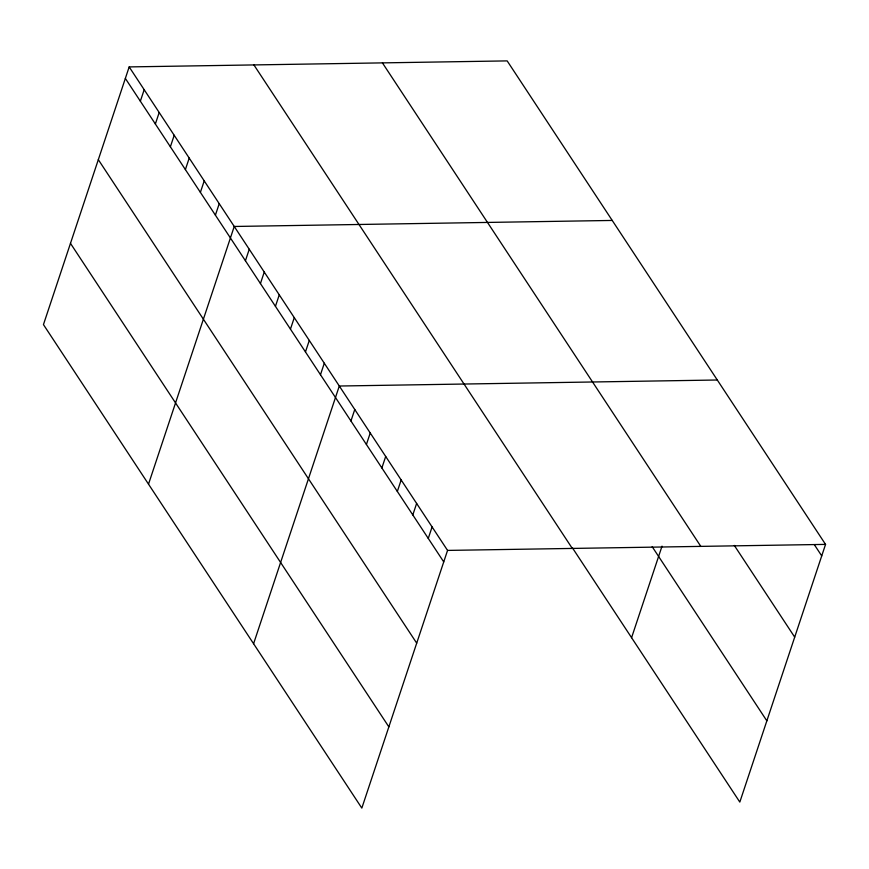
<?xml version="1.0" encoding="UTF-8"?>
<svg xmlns="http://www.w3.org/2000/svg" width="869" height="869" viewBox="0 0 869 869"><rect width="100%" height="100%" fill="white"/><g stroke="black" fill="none" stroke-linecap="round" stroke-linejoin="round"><path stroke-width="1.3" d="M129.177 66.913L43.45 324.604L361.83 808.105L447.557 550.414L129.177 66.913L507.17 60.895L825.55 544.396L739.823 802.087L572.258 547.6M140.354 101.206L144.178 89.713M155.366 123.995L159.19 112.503M170.378 146.796L174.202 135.292M185.39 169.585L189.214 158.093M200.391 192.375L204.215 180.882M215.403 215.175L219.227 203.683M148.512 484.163L234.239 226.472L612.232 220.444M245.427 260.754L249.251 249.262M260.439 283.555L264.263 272.062M275.44 306.344L279.264 294.852M290.452 329.134L294.276 317.641M305.464 351.934L309.288 340.442M320.476 374.724L324.3 363.231M253.585 643.712L339.301 386.021L717.294 380.003M350.946 420.998L354.769 409.505M366.414 444.483L370.237 432.99M381.871 467.967L385.695 456.475M397.339 491.452L401.163 479.96M412.808 514.937L416.631 503.444M428.265 538.422L432.089 526.929M631.578 637.694L662.026 546.145M447.557 550.414L825.55 544.396M814.362 544.7L821.726 555.888M734.316 545.428L794.701 637.129M382.425 62.883L700.816 546.384M652.174 546.677L766.849 720.836M253.911 64.925L572.291 548.426M125.353 78.416L443.733 561.906M98.327 159.657L416.707 643.158M70.476 243.363L388.856 726.864"/></g></svg>
